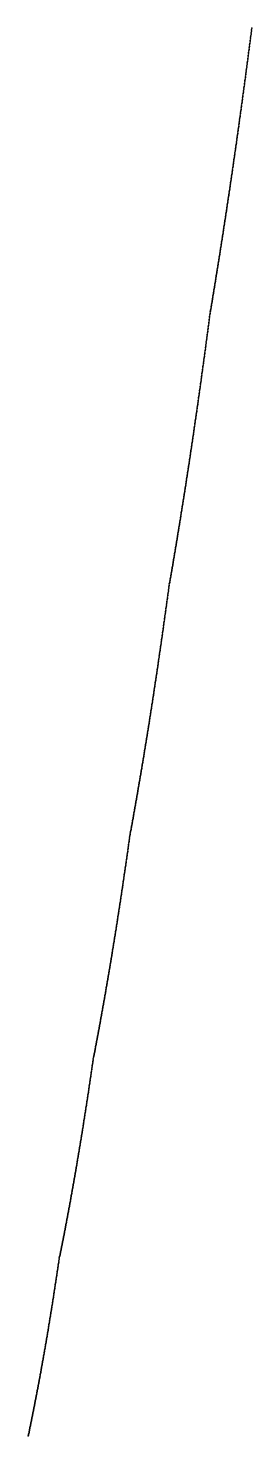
# Model space of a CAD drawing. Header units: metres. Extents: x 0 to 360, y 46 to 216.
# Drawn here: x 0 to 13.2, y 49.4 to 132.6 of the extents above; entities that cross this region are included whole.
import ezdxf

# ---------------------------------------------------------------- set-up
doc = ezdxf.new("R2010")
doc.units = ezdxf.units.M

msp = doc.modelspace()

# ---------------------------------------------------------------- linework, layer by layer
for p in [(13.174, 132.466), (13.185, 132.557), (13.197, 132.647), (13.07, 131.658), (13.081, 131.747), (13.093, 131.837), (13.105, 131.926), (13.116, 132.016), (13.128, 132.106), (13.139, 132.196), (13.151, 132.286), (13.162, 132.376), (12.955, 130.771), (12.966, 130.859), (12.978, 130.948), (12.989, 131.036), (13.001, 131.125), (13.012, 131.213), (13.024, 131.302), (13.035, 131.391), (13.047, 131.48), (13.058, 131.569), (12.851, 129.983), (12.862, 130.07), (12.874, 130.157), (12.885, 130.245), (12.897, 130.332), (12.908, 130.42), (12.92, 130.507), (12.931, 130.595), (12.943, 130.683), (12.735, 129.118), (12.747, 129.204), (12.758, 129.29), (12.77, 129.376), (12.781, 129.463), (12.793, 129.549), (12.805, 129.636), (12.816, 129.722), (12.828, 129.809), (12.839, 129.896), (12.62, 128.264), (12.631, 128.349), (12.643, 128.434), (12.654, 128.519), (12.666, 128.604), (12.678, 128.69), (12.689, 128.775), (12.701, 128.861), (12.712, 128.946), (12.724, 129.032), (12.504, 127.421), (12.516, 127.505), (12.527, 127.589), (12.539, 127.673), (12.551, 127.757), (12.562, 127.842), (12.574, 127.926), (12.585, 128.01), (12.597, 128.095), (12.608, 128.18), (12.389, 126.589), (12.4, 126.672), (12.412, 126.755), (12.423, 126.838), (12.435, 126.921), (12.447, 127.004), (12.458, 127.087), (12.47, 127.171), (12.481, 127.254), (12.493, 127.338), (12.273, 125.768), (12.285, 125.849), (12.296, 125.931), (12.308, 126.013), (12.319, 126.095), (12.331, 126.177), (12.343, 126.259), (12.354, 126.342), (12.366, 126.424), (12.377, 126.507), (12.158, 124.957), (12.169, 125.037), (12.181, 125.118), (12.192, 125.199), (12.204, 125.28), (12.215, 125.361), (12.227, 125.442), (12.239, 125.523), (12.25, 125.605), (12.262, 125.686), (12.042, 124.156), (12.054, 124.235), (12.065, 124.315), (12.077, 124.395), (12.088, 124.475), (12.1, 124.555), (12.111, 124.635), (12.123, 124.715), (12.135, 124.796), (12.146, 124.876), (11.915, 123.286), (11.926, 123.364), (11.938, 123.443), (11.95, 123.522), (11.961, 123.601), (11.973, 123.68), (11.984, 123.759), (11.996, 123.838), (12.007, 123.917), (12.019, 123.997), (12.03, 124.076), (11.788, 122.428), (11.799, 122.506), (11.811, 122.583), (11.822, 122.661), (11.834, 122.739), (11.845, 122.816), (11.857, 122.894), (11.869, 122.973), (11.88, 123.051), (11.892, 123.129), (11.903, 123.207), (11.66, 121.582), (11.672, 121.658), (11.683, 121.735), (11.695, 121.811), (11.707, 121.888), (11.718, 121.965), (11.73, 122.042), (11.741, 122.119), (11.753, 122.196), (11.764, 122.273), (11.776, 122.351), (11.545, 120.822), (11.556, 120.898), (11.568, 120.973), (11.579, 121.049), (11.591, 121.125), (11.602, 121.201), (11.614, 121.277), (11.626, 121.353), (11.637, 121.429), (11.649, 121.505), (11.406, 119.923), (11.417, 119.997), (11.429, 120.072), (11.44, 120.147), (11.452, 120.221), (11.464, 120.296), (11.475, 120.371), (11.487, 120.446), (11.498, 120.521), (11.51, 120.596), (11.521, 120.671), (11.533, 120.747), (11.278, 119.11), (11.29, 119.184), (11.301, 119.257), (11.313, 119.331), (11.325, 119.404), (11.336, 119.478), (11.348, 119.552), (11.359, 119.626), (11.371, 119.7), (11.382, 119.774), (11.394, 119.849), (11.151, 118.308), (11.162, 118.38), (11.174, 118.453), (11.186, 118.526), (11.197, 118.598), (11.209, 118.671), (11.22, 118.744), (11.232, 118.817), (11.243, 118.89), (11.255, 118.963), (11.267, 119.037), (11.012, 117.445), (11.023, 117.516), (11.035, 117.588), (11.047, 117.659), (11.058, 117.731), (11.07, 117.803), (11.081, 117.875), (11.093, 117.947), (11.104, 118.019), (11.116, 118.091), (11.128, 118.163), (11.139, 118.235), (10.873, 116.594), (10.884, 116.664), (10.896, 116.735), (10.907, 116.805), (10.919, 116.876), (10.931, 116.947), (10.942, 117.018), (10.954, 117.089), (10.965, 117.16), (10.977, 117.231), (10.989, 117.302), (11, 117.373), (10.734, 115.775), (10.745, 115.865), (10.757, 115.913), (10.768, 115.963), (10.78, 116.033), (10.792, 116.103), (10.803, 116.173), (10.815, 116.243), (10.826, 116.313), (10.838, 116.383), (10.85, 116.453), (10.861, 116.523), (10.629, 114.974), (10.641, 115.062), (10.652, 115.151), (10.664, 115.24), (10.676, 115.329), (10.687, 115.418), (10.699, 115.507), (10.71, 115.596), (10.722, 115.686), (10.513, 114.096), (10.525, 114.183), (10.536, 114.27), (10.548, 114.358), (10.56, 114.445), (10.571, 114.533), (10.583, 114.621), (10.594, 114.709), (10.606, 114.797), (10.618, 114.885), (10.409, 113.317), (10.42, 113.403), (10.432, 113.489), (10.444, 113.575), (10.455, 113.662), (10.467, 113.748), (10.478, 113.835), (10.49, 113.922), (10.502, 114.009), (10.293, 112.463), (10.304, 112.548), (10.316, 112.633), (10.328, 112.718), (10.339, 112.803), (10.351, 112.888), (10.362, 112.974), (10.374, 113.059), (10.386, 113.145), (10.397, 113.231), (10.177, 111.622), (10.188, 111.706), (10.2, 111.789), (10.212, 111.873), (10.223, 111.957), (10.235, 112.041), (10.246, 112.125), (10.258, 112.21), (10.27, 112.294), (10.281, 112.379), (10.061, 110.793), (10.072, 110.875), (10.084, 110.958), (10.096, 111.041), (10.107, 111.123), (10.119, 111.206), (10.13, 111.289), (10.142, 111.372), (10.154, 111.455), (10.165, 111.539), (9.945, 109.976), (9.956, 110.057), (9.968, 110.138), (9.979, 110.22), (9.991, 110.301), (10.003, 110.383), (10.014, 110.465), (10.026, 110.547), (10.038, 110.629), (10.049, 110.711), (9.817, 109.091), (9.829, 109.171), (9.84, 109.251), (9.852, 109.331), (9.863, 109.411), (9.875, 109.491), (9.887, 109.572), (9.898, 109.652), (9.91, 109.733), (9.921, 109.814), (9.933, 109.895), (9.701, 108.298), (9.712, 108.377), (9.724, 108.456), (9.736, 108.535), (9.747, 108.614), (9.759, 108.693), (9.77, 108.772), (9.782, 108.852), (9.794, 108.931), (9.805, 109.011), (9.573, 107.439), (9.585, 107.516), (9.596, 107.594), (9.608, 107.672), (9.619, 107.75), (9.631, 107.828), (9.643, 107.906), (9.654, 107.984), (9.666, 108.062), (9.678, 108.141), (9.689, 108.219), (9.445, 106.593), (9.457, 106.669), (9.468, 106.745), (9.48, 106.822), (9.492, 106.899), (9.503, 106.976), (9.515, 107.052), (9.527, 107.129), (9.538, 107.207), (9.55, 107.284), (9.561, 107.361), (9.317, 105.759), (9.329, 105.835), (9.341, 105.91), (9.352, 105.985), (9.364, 106.061), (9.376, 106.137), (9.387, 106.212), (9.399, 106.288), (9.41, 106.364), (9.422, 106.44), (9.434, 106.516), (9.19, 104.939), (9.201, 105.013), (9.213, 105.087), (9.224, 105.161), (9.236, 105.236), (9.248, 105.31), (9.259, 105.385), (9.271, 105.46), (9.283, 105.534), (9.294, 105.609), (9.306, 105.684), (9.062, 104.131), (9.073, 104.204), (9.085, 104.277), (9.097, 104.35), (9.108, 104.423), (9.12, 104.496), (9.131, 104.57), (9.143, 104.644), (9.155, 104.717), (9.166, 104.791), (9.178, 104.865), (8.922, 103.263), (8.934, 103.334), (8.945, 103.406), (8.957, 103.478), (8.969, 103.55), (8.98, 103.623), (8.992, 103.695), (9.004, 103.767), (9.015, 103.84), (9.027, 103.912), (9.038, 103.985), (9.05, 104.058), (8.794, 102.479), (8.806, 102.55), (8.818, 102.621), (8.829, 102.692), (8.841, 102.763), (8.852, 102.834), (8.864, 102.905), (8.876, 102.976), (8.887, 103.048), (8.899, 103.119), (8.911, 103.191), (8.655, 101.638), (8.666, 101.707), (8.678, 101.777), (8.69, 101.847), (8.701, 101.917), (8.713, 101.987), (8.724, 102.057), (8.736, 102.127), (8.748, 102.197), (8.759, 102.268), (8.771, 102.338), (8.783, 102.409), (8.515, 100.81), (8.527, 100.878), (8.538, 100.947), (8.55, 101.016), (8.562, 101.084), (8.573, 101.153), (8.585, 101.222), (8.597, 101.291), (8.608, 101.36), (8.62, 101.43), (8.631, 101.499), (8.643, 101.568), (8.376, 99.995), (8.387, 100.062), (8.399, 100.13), (8.41, 100.197), (8.422, 100.265), (8.434, 100.333), (8.445, 100.401), (8.457, 100.469), (8.469, 100.537), (8.48, 100.605), (8.492, 100.673), (8.503, 100.741), (8.248, 99.164), (8.259, 99.251), (8.271, 99.337), (8.282, 99.424), (8.294, 99.51), (8.306, 99.597), (8.317, 99.684), (8.329, 99.771), (8.341, 99.814), (8.352, 99.86), (8.364, 99.927), (8.131, 98.31), (8.143, 98.394), (8.154, 98.479), (8.166, 98.564), (8.178, 98.65), (8.189, 98.735), (8.201, 98.821), (8.213, 98.906), (8.224, 98.992), (8.236, 99.078), (8.015, 97.469), (8.026, 97.552), (8.038, 97.636), (8.05, 97.72), (8.061, 97.804), (8.073, 97.888), (8.085, 97.972), (8.096, 98.056), (8.108, 98.14), (8.119, 98.225), (7.898, 96.642), (7.91, 96.724), (7.922, 96.807), (7.933, 96.889), (7.945, 96.971), (7.957, 97.054), (7.968, 97.137), (7.98, 97.22), (7.991, 97.303), (8.003, 97.386), (7.782, 95.829), (7.794, 95.91), (7.805, 95.991), (7.817, 96.072), (7.828, 96.153), (7.84, 96.234), (7.852, 96.315), (7.863, 96.397), (7.875, 96.479), (7.887, 96.56), (7.654, 94.95), (7.665, 95.029), (7.677, 95.109), (7.689, 95.188), (7.7, 95.268), (7.712, 95.348), (7.724, 95.428), (7.735, 95.508), (7.747, 95.588), (7.759, 95.668), (7.77, 95.749), (7.537, 94.164), (7.549, 94.242), (7.561, 94.32), (7.572, 94.399), (7.584, 94.477), (7.596, 94.555), (7.607, 94.634), (7.619, 94.713), (7.631, 94.792), (7.642, 94.871), (7.409, 93.314), (7.421, 93.391), (7.433, 93.468), (7.444, 93.545), (7.456, 93.622), (7.468, 93.699), (7.479, 93.776), (7.491, 93.853), (7.502, 93.931), (7.514, 94.009), (7.526, 94.086), (7.281, 92.479), (7.293, 92.554), (7.304, 92.63), (7.316, 92.705), (7.328, 92.781), (7.339, 92.857), (7.351, 92.933), (7.363, 93.009), (7.374, 93.085), (7.386, 93.161), (7.398, 93.238), (7.153, 91.658), (7.165, 91.732), (7.176, 91.807), (7.188, 91.881), (7.2, 91.955), (7.211, 92.03), (7.223, 92.104), (7.235, 92.179), (7.246, 92.254), (7.258, 92.329), (7.269, 92.404), (7.013, 90.779), (7.025, 90.852), (7.036, 90.925), (7.048, 90.997), (7.06, 91.07), (7.071, 91.144), (7.083, 91.217), (7.095, 91.29), (7.106, 91.364), (7.118, 91.437), (7.13, 91.511), (7.141, 91.585), (6.885, 89.987), (6.897, 90.059), (6.908, 90.13), (6.92, 90.202), (6.932, 90.274), (6.943, 90.346), (6.955, 90.418), (6.967, 90.49), (6.978, 90.562), (6.99, 90.634), (7.002, 90.707), (6.745, 89.139), (6.757, 89.209), (6.768, 89.279), (6.78, 89.35), (6.792, 89.42), (6.803, 89.491), (6.815, 89.561), (6.827, 89.632), (6.838, 89.703), (6.85, 89.774), (6.862, 89.845), (6.873, 89.916), (6.605, 88.306), (6.617, 88.375), (6.629, 88.444), (6.64, 88.513), (6.652, 88.582), (6.664, 88.651), (6.675, 88.721), (6.687, 88.79), (6.699, 88.86), (6.71, 88.929), (6.722, 88.999), (6.734, 89.069), (6.465, 87.488), (6.477, 87.555), (6.489, 87.623), (6.5, 87.691), (6.512, 87.759), (6.524, 87.827), (6.535, 87.895), (6.547, 87.963), (6.559, 88.032), (6.57, 88.1), (6.582, 88.169), (6.594, 88.237), (6.314, 86.618), (6.326, 86.684), (6.337, 86.751), (6.349, 86.817), (6.361, 86.884), (6.372, 86.951), (6.384, 87.017), (6.396, 87.084), (6.407, 87.151), (6.419, 87.218), (6.43, 87.286), (6.442, 87.353), (6.454, 87.42), (6.174, 85.83), (6.186, 85.895), (6.197, 85.961), (6.209, 86.026), (6.221, 86.091), (6.232, 86.157), (6.244, 86.222), (6.256, 86.288), (6.267, 86.354), (6.279, 86.42), (6.291, 86.486), (6.302, 86.552), (6.011, 84.948), (6.022, 85.032), (6.034, 85.102), (6.046, 85.125), (6.057, 85.184), (6.069, 85.248), (6.081, 85.313), (6.092, 85.377), (6.104, 85.441), (6.116, 85.506), (6.127, 85.571), (6.139, 85.635), (6.151, 85.7), (6.162, 85.765), (5.894, 84.113), (5.906, 84.196), (5.918, 84.279), (5.929, 84.362), (5.941, 84.445), (5.952, 84.528), (5.964, 84.612), (5.976, 84.696), (5.987, 84.779), (5.999, 84.863), (5.778, 83.295), (5.789, 83.376), (5.801, 83.458), (5.813, 83.539), (5.824, 83.621), (5.836, 83.702), (5.848, 83.784), (5.859, 83.866), (5.871, 83.949), (5.883, 84.031), (5.661, 82.492), (5.673, 82.572), (5.684, 82.651), (5.696, 82.731), (5.708, 82.811), (5.719, 82.892), (5.731, 82.972), (5.743, 83.053), (5.754, 83.133), (5.766, 83.214), (5.533, 81.626), (5.544, 81.704), (5.556, 81.782), (5.568, 81.86), (5.579, 81.939), (5.591, 82.017), (5.603, 82.096), (5.614, 82.175), (5.626, 82.254), (5.638, 82.333), (5.649, 82.413), (5.404, 80.777), (5.416, 80.854), (5.428, 80.93), (5.439, 81.007), (5.451, 81.084), (5.463, 81.161), (5.474, 81.238), (5.486, 81.315), (5.498, 81.393), (5.509, 81.47), (5.521, 81.548), (5.276, 79.945), (5.288, 80.02), (5.299, 80.095), (5.311, 80.171), (5.323, 80.246), (5.334, 80.321), (5.346, 80.397), (5.358, 80.473), (5.369, 80.549), (5.381, 80.625), (5.393, 80.701), (5.148, 79.13), (5.159, 79.204), (5.171, 79.277), (5.183, 79.351), (5.194, 79.425), (5.206, 79.499), (5.218, 79.573), (5.229, 79.647), (5.241, 79.721), (5.253, 79.796), (5.264, 79.871), (5.019, 78.331), (5.031, 78.403), (5.043, 78.475), (5.054, 78.547), (5.066, 78.62), (5.078, 78.692), (5.089, 78.765), (5.101, 78.838), (5.113, 78.911), (5.124, 78.984), (5.136, 79.057), (4.879, 77.476), (4.891, 77.547), (4.903, 77.618), (4.914, 77.688), (4.926, 77.759), (4.938, 77.83), (4.949, 77.901), (4.961, 77.973), (4.973, 78.044), (4.984, 78.115), (4.996, 78.187), (5.008, 78.259), (4.739, 76.64), (4.751, 76.709), (4.763, 76.778), (4.774, 76.848), (4.786, 76.917), (4.798, 76.986), (4.809, 77.056), (4.821, 77.126), (4.833, 77.196), (4.844, 77.266), (4.856, 77.336), (4.868, 77.406), (4.599, 75.821), (4.611, 75.889), (4.623, 75.956), (4.634, 76.024), (4.646, 76.092), (4.658, 76.16), (4.669, 76.228), (4.681, 76.297), (4.693, 76.365), (4.704, 76.434), (4.716, 76.502), (4.728, 76.571), (4.448, 74.953), (4.459, 75.019), (4.471, 75.085), (4.483, 75.151), (4.494, 75.218), (4.506, 75.284), (4.518, 75.351), (4.529, 75.418), (4.541, 75.485), (4.553, 75.552), (4.564, 75.619), (4.576, 75.686), (4.588, 75.754), (4.308, 74.168), (4.319, 74.233), (4.331, 74.298), (4.343, 74.363), (4.354, 74.428), (4.366, 74.493), (4.378, 74.558), (4.389, 74.624), (4.401, 74.689), (4.413, 74.755), (4.424, 74.821), (4.436, 74.887), (4.156, 73.336), (4.168, 73.399), (4.179, 73.463), (4.191, 73.526), (4.203, 73.59), (4.214, 73.654), (4.226, 73.718), (4.238, 73.782), (4.249, 73.846), (4.261, 73.91), (4.273, 73.974), (4.284, 74.039), (4.296, 74.103), (3.993, 72.46), (4.004, 72.522), (4.016, 72.584), (4.028, 72.646), (4.039, 72.708), (4.051, 72.77), (4.063, 72.833), (4.074, 72.895), (4.086, 72.958), (4.098, 73.021), (4.109, 73.084), (4.121, 73.147), (4.133, 73.21), (4.144, 73.273), (3.841, 71.684), (3.853, 71.766), (3.864, 71.841), (3.876, 71.858), (3.888, 71.907), (3.899, 71.968), (3.911, 72.029), (3.923, 72.091), (3.934, 72.152), (3.946, 72.213), (3.958, 72.275), (3.969, 72.336), (3.981, 72.398), (3.712, 70.794), (3.724, 70.874), (3.736, 70.954), (3.747, 71.035), (3.759, 71.115), (3.771, 71.196), (3.782, 71.277), (3.794, 71.358), (3.806, 71.439), (3.818, 71.521), (3.829, 71.602), (3.596, 70.003), (3.607, 70.081), (3.619, 70.16), (3.631, 70.238), (3.642, 70.317), (3.654, 70.396), (3.666, 70.475), (3.677, 70.555), (3.689, 70.634), (3.701, 70.714), (3.467, 69.153), (3.479, 69.229), (3.491, 69.306), (3.502, 69.383), (3.514, 69.46), (3.526, 69.537), (3.537, 69.614), (3.549, 69.691), (3.561, 69.769), (3.572, 69.847), (3.584, 69.925), (3.339, 68.322), (3.351, 68.397), (3.362, 68.472), (3.374, 68.547), (3.386, 68.622), (3.397, 68.697), (3.409, 68.773), (3.421, 68.848), (3.432, 68.924), (3.444, 69), (3.456, 69.076), (3.211, 67.51), (3.222, 67.583), (3.234, 67.657), (3.246, 67.73), (3.257, 67.803), (3.269, 67.877), (3.281, 67.951), (3.292, 68.025), (3.304, 68.099), (3.316, 68.173), (3.327, 68.247), (3.07, 66.646), (3.082, 66.717), (3.094, 66.789), (3.106, 66.86), (3.117, 66.932), (3.129, 67.004), (3.141, 67.076), (3.152, 67.148), (3.164, 67.22), (3.176, 67.292), (3.187, 67.365), (3.199, 67.438), (2.93, 65.803), (2.942, 65.872), (2.954, 65.942), (2.965, 66.012), (2.977, 66.082), (2.989, 66.152), (3, 66.222), (3.012, 66.292), (3.024, 66.363), (3.035, 66.433), (3.047, 66.504), (3.059, 66.575), (2.79, 64.98), (2.802, 65.048), (2.814, 65.116), (2.825, 65.184), (2.837, 65.252), (2.849, 65.321), (2.86, 65.389), (2.872, 65.458), (2.884, 65.526), (2.895, 65.595), (2.907, 65.664), (2.919, 65.734), (2.65, 64.177), (2.662, 64.243), (2.674, 64.31), (2.685, 64.376), (2.697, 64.443), (2.709, 64.509), (2.72, 64.576), (2.732, 64.643), (2.744, 64.71), (2.755, 64.778), (2.767, 64.845), (2.779, 64.913), (2.498, 63.329), (2.51, 63.393), (2.522, 63.458), (2.533, 63.522), (2.545, 63.587), (2.557, 63.652), (2.569, 63.717), (2.58, 63.783), (2.592, 63.848), (2.604, 63.914), (2.615, 63.979), (2.627, 64.045), (2.639, 64.111), (2.347, 62.501), (2.358, 62.564), (2.37, 62.627), (2.382, 62.69), (2.393, 62.754), (2.405, 62.817), (2.417, 62.881), (2.428, 62.944), (2.44, 63.008), (2.452, 63.072), (2.463, 63.136), (2.475, 63.2), (2.487, 63.264), (2.183, 61.634), (2.195, 61.695), (2.207, 61.756), (2.218, 61.818), (2.23, 61.879), (2.242, 61.941), (2.253, 62.003), (2.265, 62.065), (2.277, 62.127), (2.288, 62.189), (2.3, 62.251), (2.312, 62.314), (2.323, 62.376), (2.335, 62.439), (2.031, 60.849), (2.043, 60.909), (2.055, 60.968), (2.067, 61.028), (2.078, 61.088), (2.09, 61.148), (2.102, 61.209), (2.113, 61.269), (2.125, 61.33), (2.137, 61.39), (2.148, 61.451), (2.16, 61.512), (2.172, 61.573), (1.845, 59.974), (1.856, 59.986), (1.868, 60.025), (1.88, 60.083), (1.891, 60.141), (1.903, 60.2), (1.915, 60.258), (1.926, 60.317), (1.938, 60.375), (1.95, 60.434), (1.961, 60.493), (1.973, 60.552), (1.985, 60.611), (1.996, 60.67), (2.008, 60.73), (2.02, 60.789), (1.728, 59.177), (1.74, 59.256), (1.751, 59.335), (1.763, 59.415), (1.775, 59.495), (1.786, 59.575), (1.798, 59.655), (1.81, 59.735), (1.821, 59.816), (1.833, 59.897), (1.6, 58.319), (1.611, 58.396), (1.623, 58.473), (1.635, 58.55), (1.646, 58.628), (1.658, 58.706), (1.67, 58.784), (1.681, 58.862), (1.693, 58.94), (1.705, 59.019), (1.716, 59.098), (1.471, 57.485), (1.483, 57.56), (1.494, 57.635), (1.506, 57.71), (1.518, 57.785), (1.529, 57.861), (1.541, 57.937), (1.553, 58.013), (1.565, 58.089), (1.576, 58.166), (1.588, 58.242), (1.343, 56.674), (1.354, 56.746), (1.366, 56.819), (1.378, 56.893), (1.389, 56.966), (1.401, 57.04), (1.413, 57.113), (1.424, 57.187), (1.436, 57.261), (1.448, 57.336), (1.459, 57.41), (1.203, 55.813), (1.214, 55.884), (1.226, 55.955), (1.238, 56.026), (1.249, 56.097), (1.261, 56.169), (1.273, 56.24), (1.284, 56.312), (1.296, 56.384), (1.308, 56.456), (1.319, 56.528), (1.331, 56.601), (1.062, 54.978), (1.074, 55.047), (1.086, 55.116), (1.098, 55.185), (1.109, 55.254), (1.121, 55.323), (1.133, 55.393), (1.144, 55.462), (1.156, 55.532), (1.168, 55.602), (1.179, 55.673), (1.191, 55.743), (0.922, 54.167), (0.934, 54.233), (0.946, 54.3), (0.957, 54.367), (0.969, 54.435), (0.981, 54.502), (0.992, 54.569), (1.004, 54.637), (1.016, 54.705), (1.027, 54.773), (1.039, 54.841), (1.051, 54.91), (0.771, 53.313), (0.782, 53.378), (0.794, 53.443), (0.806, 53.508), (0.817, 53.573), (0.829, 53.638), (0.841, 53.704), (0.852, 53.769), (0.864, 53.835), (0.876, 53.901), (0.887, 53.967), (0.899, 54.034), (0.911, 54.1), (0.619, 52.485), (0.63, 52.548), (0.642, 52.611), (0.654, 52.674), (0.666, 52.737), (0.677, 52.801), (0.689, 52.864), (0.701, 52.928), (0.712, 52.992), (0.724, 53.056), (0.736, 53.12), (0.747, 53.184), (0.759, 53.249), (0.467, 51.682), (0.479, 51.743), (0.49, 51.804), (0.502, 51.865), (0.514, 51.927), (0.525, 51.988), (0.537, 52.05), (0.549, 52.112), (0.56, 52.174), (0.572, 52.236), (0.584, 52.298), (0.595, 52.36), (0.607, 52.423), (0.304, 50.843), (0.315, 50.902), (0.327, 50.961), (0.339, 51.021), (0.35, 51.08), (0.362, 51.14), (0.374, 51.2), (0.385, 51.259), (0.397, 51.319), (0.409, 51.379), (0.42, 51.44), (0.432, 51.5), (0.444, 51.561), (0.455, 51.621), (0.128, 49.973), (0.14, 50.03), (0.152, 50.088), (0.163, 50.145), (0.175, 50.202), (0.187, 50.26), (0.199, 50.318), (0.21, 50.376), (0.222, 50.434), (0.234, 50.492), (0.245, 50.55), (0.257, 50.608), (0.269, 50.667), (0.28, 50.726), (0.292, 50.784), (0, 49.373), (0.012, 49.409), (0.023, 49.465), (0.035, 49.521), (0.047, 49.577), (0.058, 49.633), (0.07, 49.69), (0.082, 49.746), (0.093, 49.803), (0.105, 49.859), (0.117, 49.916)]:
    msp.add_point(p)

doc.saveas('drawing.dxf')
